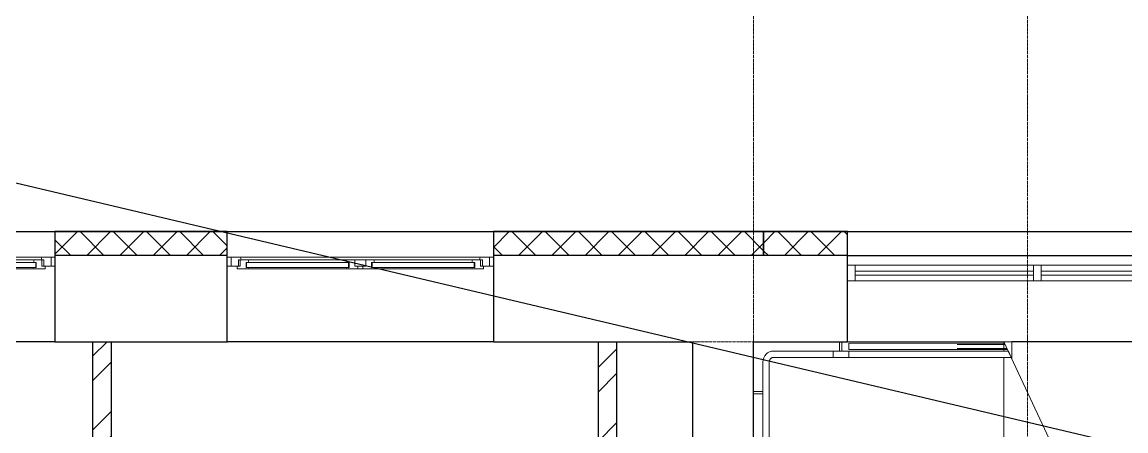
# Model space of a CAD drawing. Header units: millimetres. Extents: x -695119 to 412940, y -249585 to 622758.
# Drawn here: x -116436 to -109387, y 564591 to 567199 of the extents above; entities that cross this region are included whole.
import ezdxf

# ---------------------------------------------------------------- set-up
doc = ezdxf.new("R2010")
doc.units = ezdxf.units.MM
doc.linetypes.add('ADSK_Линия сетки', pattern=[25, 20, -2.5, 0, -2.5])
for name, color, linetype, lineweight in [('_Схема', 5, 'Continuous', 30), ('Балясины', 7, 'Continuous', 9), ('Импосты витража', 8, 'Continuous', 9), ('Каркас_Импост', 8, 'Continuous', 9), ('Лестницы', 8, 'Continuous', 9), ('Ограждение', 8, 'Continuous', 9), ('Окна', 252, 'Continuous', 9), ('Оси', 252, 'Continuous', 9), ('Остекление', 8, 'Continuous', 9), ('Панели витража', 8, 'Continuous', 9), ('Перекрытия', 7, 'Continuous', 18), ('Поручни', 8, 'Continuous', 9), ('Стены разрез', 7, 'Continuous', 30), ('Стены штриховка', 7, 'Continuous', 9)]:
    doc.layers.add(name, color=color, linetype=linetype, lineweight=lineweight)
doc.layers.add('Стены', color=194, linetype='Continuous')
pattern_1 = [(45, (-109179.56, 538399.8), (-235.7317, 235.7317), []), (45, (-109022.4, 538399.8), (-235.7317, 235.7317), [])]
pattern_2 = [(0, (-109179.56, 538399.79), (406.4, 101.6), [33.528, -271.272, 33.528, -271.272, -1625.6]), (0, (-109179.56, 538399.79), (406.4, 101.6), [-609.6, 33.528, -576.072, 33.528, -271.272, -711.2]), (0, (-109179.56, 538399.79), (406.4, 101.6), [-1524, 33.528, -169.672, 33.528, -474.472]), (120, (-109027.16, 538450.59), (-291.18818, 301.15272), [33.528, -271.272, 33.528, -271.272, -1625.6]), (120, (-109027.16, 538450.59), (-291.18818, 301.15272), [-609.6, 33.528, -576.072, 33.528, -271.272, -711.2]), (120, (-109027.16, 538450.59), (-291.18818, 301.15272), [-1524, 33.528, -169.672, 33.528, -474.472]), (240, (-108976.36, 538653.79), (-115.21182, -402.75272), [33.528, -271.272, 33.528, -271.272, -1625.6]), (240, (-108976.36, 538653.79), (-115.21182, -402.75272), [-609.6, 33.528, -576.072, 33.528, -271.272, -711.2]), (240, (-108976.36, 538653.79), (-115.21182, -402.75272), [-1524, 33.528, -169.672, 33.528, -474.472])]
pattern_3 = [(45, (-109179.56, 538399.79), (-106.066, 106.066), []), (135, (-109179.56, 538399.79), (-106.066, -106.066), [])]

# ---------------------------------------------------------------- blocks, each defined once
blk = doc.blocks.new('BIMLIB_Окно_Двустворчатое_VEKA_СФрамугойСнизу_ГОСТ30674_без линий - Ж_ОК-6_2220х1750-3834577-План 1 этажа смеж')
at = {"layer": 'Каркас_Импост', "lineweight": 18}
for p, q in [((-765.6, 265), (-825, 265)), ((-825, 265), (-825, 207)), ((-779, 207), (-779, 248)), ((-779, 248), (-767, 248)), ((-767, 248), (-767, 207)), ((-716.6, 248), (-767, 248)), ((-761, 248), (-765.6, 265)), ((-730, 199), (-730, 231)), ((-730, 231), (-712, 231)), ((-712, 231), (-716.6, 248)), ((-85.4, 248), (-90, 231)), ((-90, 231), (-72, 231)), ((-35, 248), (-85.4, 248)), ((-72, 231), (-72, 199)), ((-35, 207), (-35, 248)), ((35, 248), (35, 207)), ((85.4, 248), (35, 248)), ((72, 199), (72, 231)), ((72, 231), (90, 231)), ((90, 231), (85.4, 248)), ((716.6, 248), (712, 231)), ((712, 231), (730, 231)), ((767, 248), (716.6, 248)), ((730, 231), (730, 199)), ((765.6, 265), (761, 248)), ((825, 265), (765.6, 265)), ((767, 207), (767, 248)), ((767, 248), (779, 248)), ((779, 248), (779, 207)), ((825, 207), (825, 265)), ((-825, 207), (-787, 207)), ((-767, 207), (-787, 207)), ((-787, 207), (-787, 190)), ((-787, 190), (-731, 190)), ((-731, 190), (-730, 191)), ((-712, 199), (-730, 199)), ((-730, 191), (-729, 190)), ((-729, 190), (-714.4, 190)), ((-714.4, 190), (-712, 199)), ((-72, 199), (-90, 199)), ((-90, 199), (-87.6, 190)), ((-87.6, 190), (-73, 190)), ((-73, 190), (-72, 191)), ((-72, 191), (-71, 190)), ((-71, 190), (-15, 190)), ((-15, 207), (-35, 207)), ((-15, 190), (-15, 207)), ((35, 207), (15, 207)), ((15, 207), (15, 190)), ((15, 190), (71, 190)), ((71, 190), (72, 191)), ((90, 199), (72, 199)), ((72, 191), (73, 190)), ((73, 190), (87.6, 190)), ((87.6, 190), (90, 199)), ((730, 199), (712, 199)), ((712, 199), (714.4, 190)), ((714.4, 190), (729, 190)), ((729, 190), (730, 191)), ((730, 191), (731, 190)), ((731, 190), (787, 190)), ((787, 207), (767, 207)), ((787, 190), (787, 207)), ((787, 207), (825, 207))]:
    blk.add_line(p, q, dxfattribs=at)
at = {"layer": 'Каркас_Импост'}
for p, q in [((765.6, 265), (-765.6, 265)), ((-85.4, 248), (-716.6, 248)), ((-35, 248), (35, 248)), ((716.6, 248), (85.4, 248)), ((-731, 190), (-729, 190)), ((-714.4, 190), (-87.6, 190)), ((-73, 190), (-71, 190)), ((-15, 207), (15, 207)), ((15, 190), (-15, 190)), ((71, 190), (73, 190)), ((87.6, 190), (714.4, 190)), ((729, 190), (731, 190))]:
    blk.add_line(p, q, dxfattribs=at)
at = {"layer": 'Окна'}
for p, q in [((-825, 265), (-850, 265)), ((-825, 207), (-825, 265)), ((850, 265), (825, 265)), ((825, 265), (825, 207)), ((-850, 207), (-825, 207)), ((825, 207), (850, 207))]:
    blk.add_line(p, q, dxfattribs=at)
at = {"layer": 'Остекление'}
for p, q in [((-727, 231), (-730, 231)), ((-730, 231), (-730, 199)), ((-75, 231), (-727, 231)), ((-727, 231), (-727, 199)), ((-727, 199), (-727, 231)), ((-75, 199), (-75, 231)), ((-75, 231), (-75, 199)), ((-72, 231), (-75, 231)), ((-72, 199), (-72, 231)), ((75, 231), (72, 231)), ((72, 231), (72, 199)), ((727, 231), (75, 231)), ((75, 231), (75, 199)), ((75, 199), (75, 231)), ((727, 199), (727, 231)), ((727, 231), (727, 199)), ((730, 231), (727, 231)), ((730, 199), (730, 231)), ((-730, 199), (-727, 199)), ((-727, 199), (-75, 199)), ((-75, 199), (-72, 199)), ((72, 199), (75, 199)), ((75, 199), (727, 199)), ((727, 199), (730, 199))]:
    blk.add_line(p, q, dxfattribs=at)
blk = doc.blocks.new('Тип перил - Перила_Внутренний_-V31-План 1 этажа смеж')
at = {"layer": 'Ограждение'}
for p, q in [((-2456, 26700.3), (-1977, 26700.3)), ((-2456, 26660.3), (-1977, 26660.3)), ((-1977, 26700.3), (-1977, 26660.3)), ((-2526, 25240.3), (-2526, 26630.3)), ((-2486, 25240.3), (-2486, 26630.3)), ((-2526, 25240.3), (-2526, 25190.3)), ((-2486, 25240.3), (-2486, 25190.3)), ((-2526, 25140.3), (-2526, 25190.3)), ((-2486, 25140.3), (-2486, 25190.3)), ((-2526, 24431.9), (-2526, 25140.3)), ((-2486, 24431.9), (-2486, 25140.3)), ((-2526, 24431.9), (-2526, 24409.8)), ((-2526, 23040.3), (-2526, 24409.8)), ((-2486, 24431.9), (-2486, 24409.8)), ((-2486, 23040.3), (-2486, 24409.8)), ((-2526, 23040.3), (-2486, 23040.3))]:
    blk.add_line(p, q, dxfattribs=at)
for radius in [70, 30]:
    blk.add_arc((-2456, 26630.3), radius, 90, 180, dxfattribs=at)
blk = doc.blocks.new('Тип перил - Перила_Внутренний_-V32-План 1 этажа смеж')
at = {"layer": 'Ограждение'}
for p, q in [((-2526, 25190.3), (-2526, 25240.3)), ((-2486, 25190.3), (-2486, 25240.3)), ((-2526, 25190.3), (-2486, 25190.3)), ((-2526, 25140.3), (-2526, 25190.3)), ((-2486, 25140.3), (-2486, 25190.3)), ((-2526, 24431.9), (-2526, 24409.8)), ((-2486, 24431.9), (-2486, 24409.8))]:
    blk.add_line(p, q, dxfattribs=at)
for start, end in [(140.23514, 180), (90, 129.76486)]:
    blk.add_arc((-2456, 26630.3), 30, start, end, dxfattribs=at)
blk = doc.blocks.new('Системная панель - ADSK_Cтеклопакет_25 мм-3658846-План 1 этажа смеж')
at = {"layer": 'Панели витража', "lineweight": 18}
for p, q in [((568.75, 12.5), (-568.75, 12.5)), ((-568.75, 12.5), (-568.75, -12.5)), ((568.75, -12.5), (568.75, 12.5)), ((-568.75, -12.5), (568.75, -12.5))]:
    blk.add_line(p, q, dxfattribs=at)
blk = doc.blocks.new('Прямоугольный импост - 50х100 мм-2872512-План 1 этажа смеж')
at = {"layer": 'Импосты витража'}
for p, q in [((-798.5, 27247.8), (-1936, 27247.8)), ((-798.5, 27147.8), (-1936, 27147.8))]:
    blk.add_line(p, q, dxfattribs=at)
blk = doc.blocks.new('Прямоугольный импост - 50х100 мм-3658851-План 1 этажа смеж')
at = {"layer": 'Импосты витража', "lineweight": 18}
for p, q in [((0, 50), (-50, 50)), ((-50, 50), (-50, -50)), ((0, -50), (0, 50)), ((-50, -50), (0, -50))]:
    blk.add_line(p, q, dxfattribs=at)
blk = doc.blocks.new('Системная панель - ADSK_Cтеклопакет_25 мм-3658852-План 1 этажа смеж')
at = {"layer": 'Панели витража', "lineweight": 18}
for p, q in [((581.25, 12.5), (-581.25, 12.5)), ((-581.25, 12.5), (-581.25, -12.5)), ((581.25, -12.5), (581.25, 12.5)), ((-581.25, -12.5), (581.25, -12.5))]:
    blk.add_line(p, q, dxfattribs=at)
blk = doc.blocks.new('Прямоугольный импост - 50х100 мм-2872140-План 1 этажа смеж')
at = {"layer": 'Импосты витража'}
for p, q in [((1626.5, 27247.8), (464, 27247.8)), ((1626.5, 27147.8), (464, 27147.8))]:
    blk.add_line(p, q, dxfattribs=at)
blk = doc.blocks.new('Прямоугольный импост - 50х100 мм-3658843-План 1 этажа смеж')
at = {"layer": 'Импосты витража', "lineweight": 18}
for p, q in [((-25, 50), (25, 50)), ((-25, -50), (-25, 50)), ((25, 50), (25, -50)), ((25, -50), (-25, -50))]:
    blk.add_line(p, q, dxfattribs=at)
blk = doc.blocks.new('Ограждение - Ограждение-1140425-План 1 этажа смеж')
at = {"layer": 'Поручни'}
for p, q in [((-1977, 26750.3), (-1286, 26750.3)), ((-1977, 26710.3), (-1977, 26750.3)), ((-1286, 26750.3), (-981.3, 26750.3)), ((-1286, 26742.8), (-977.8, 26742.8)), ((-1286, 26717.8), (-966.2, 26717.8)), ((-1977, 26710.3), (-1286, 26710.3)), ((-1286, 26710.3), (-962.7, 26710.3))]:
    blk.add_line(p, q, dxfattribs=at)
blk = doc.blocks.new('Тип верхнего поручня - Верхний поручень_Внутренний_-1140430-План 1 этажа смеж')
at = {"layer": 'Ограждение'}
for p, q in [((-2077, 26700.3), (-2077, 26660.3)), ((-2077, 26700.3), (-1298.3, 26700.3)), ((-2077, 26660.3), (-1298.3, 26660.3)), ((-1298.3, 26700.3), (-1275.1, 26700.3)), ((-1298.3, 26660.3), (-1275.1, 26660.3)), ((-1275.1, 26700.3), (-958, 26700.3)), ((-1275.1, 26660.3), (-939.3, 26660.3)), ((-939.3, 26660.3), (-958, 26700.3))]:
    blk.add_line(p, q, dxfattribs=at)
blk = doc.blocks.new('Тип перил - Перила_Внутренний_-1140440-План 1 этажа смеж')
at = {"layer": 'Ограждение'}
for p, q in [((-1298.3, 26700.3), (-1275.1, 26700.3)), ((-1298.3, 26660.3), (-1275.1, 26660.3))]:
    blk.add_line(p, q, dxfattribs=at)
blk = doc.blocks.new('ADSK_Ограждение_Опоры_Г_образная - D15 высота60 консоль80-16089-План 1 этажа смеж')
at = {"layer": 'Ограждение'}
for p, q in [((-7.5, 80), (-7.5, 20)), ((7.5, 20), (7.5, 80))]:
    blk.add_line(p, q, dxfattribs=at)

msp = doc.modelspace()

# ---------------------------------------------------------------- hatches: boundary and pattern name
at = {"layer": 'Стены разрез', "lineweight": 9}
h = msp.add_hatch(dxfattribs=at)
h.set_pattern_fill('FP_4', color=256, style=0, pattern_type=2)
h.set_pattern_definition(pattern_2)
h.paths.add_polyline_path([(-111702.535, 565710.058), (-111700.535, 565710.058), (-111700.535, 565860.058), (-111702.535, 565860.058)])
h.paths.add_polyline_path([(-124655.535, 565710.058), (-124653.535, 565710.058), (-124653.535, 565860.058), (-123587.535, 565860.058), (-123587.535, 565786.058), (-123585.535, 565786.058), (-123585.535, 565862.058), (-124655.535, 565862.058)])
h.paths.add_polyline_path([(-126375.535, 565710.058), (-126375.535, 565862.058), (-127440.535, 565862.058), (-127440.535, 565786.058), (-127438.535, 565786.058), (-127438.535, 565860.058), (-126377.535, 565860.058), (-126377.535, 565710.058)])
h.paths.add_polyline_path([(-120745.535, 565786.058), (-120745.535, 565862.058), (-121835.535, 565862.058), (-121835.535, 565786.058), (-121833.535, 565786.058), (-121833.535, 565860.058), (-120747.535, 565860.058), (-120747.535, 565786.058)])
h.paths.add_polyline_path([(-117927.535, 565786.058), (-117925.535, 565786.058), (-117925.535, 565862.058), (-119045.535, 565862.058), (-119045.535, 565786.058), (-119043.535, 565786.058), (-119043.535, 565860.058), (-117927.535, 565860.058)])
h.paths.add_polyline_path([(-113425.535, 565786.058), (-113423.535, 565786.058), (-113423.535, 565860.058), (-111702.535, 565860.058), (-111700.535, 565862.058), (-113425.535, 565862.058)])
h.paths.add_polyline_path([(-116225.535, 565786.058), (-116223.535, 565786.058), (-116223.535, 565860.058), (-115127.535, 565860.058), (-115127.535, 565786.058), (-115125.535, 565786.058), (-115125.552, 565862.058), (-116225.535, 565862.058)])
h.paths.add_polyline_path([(-132007.535, 565786.058), (-132005.535, 565786.058), (-132005.535, 565862.058), (-133060.535, 565862.058), (-133060.535, 565786.058), (-133058.535, 565786.058), (-133058.535, 565860.058), (-132007.535, 565860.058)])
h.paths.add_polyline_path([(-130255.535, 565786.058), (-130253.535, 565786.058), (-130253.535, 565860.058), (-129192.535, 565860.058), (-129192.535, 565786.058), (-129190.535, 565786.058), (-129190.535, 565862.058), (-130255.535, 565862.058)])
h.paths.add_polyline_path([(-134812.535, 565786.058), (-134810.535, 565786.058), (-134810.535, 565862.058), (-136215.535, 565862.058), (-136215.535, 565860.058), (-134812.535, 565860.058)])
h = msp.add_hatch(dxfattribs=at)
h.set_pattern_fill('FP_5', color=256, style=0, pattern_type=2)
h.set_pattern_definition(pattern_3)
h.paths.add_polyline_path([(-111765.535, 565710.058), (-111702.535, 565710.058), (-111702.535, 565860.058), (-113423.535, 565860.058), (-113423.535, 565786.058), (-113425.535, 565786.058), (-113425.535, 565710.058), (-112255.361, 565710.058)])
h.paths.add_polyline_path([(-123736.128, 565710.058), (-123585.535, 565710.058), (-123585.535, 565786.058), (-123587.535, 565786.058), (-123587.535, 565860.058), (-124653.535, 565860.058), (-124653.535, 565710.058), (-123890.335, 565710.058)])
h.paths.add_polyline_path([(-121835.535, 565710.058), (-120745.535, 565710.058), (-120745.535, 565786.058), (-120747.535, 565786.058), (-120747.535, 565860.058), (-121833.535, 565860.058), (-121833.535, 565786.058), (-121835.535, 565786.058)])
h.paths.add_polyline_path([(-115125.535, 565710.058), (-115125.552, 565786.058), (-115127.535, 565786.058), (-115127.535, 565860.058), (-116223.535, 565860.058), (-116223.535, 565786.058), (-116225.535, 565786.058), (-116225.535, 565710.058), (-115125.552, 565710.058)])
h.paths.add_polyline_path([(-119045.535, 565710.058), (-117925.535, 565710.058), (-117925.535, 565786.058), (-117927.535, 565786.058), (-117927.535, 565860.058), (-119043.535, 565860.058), (-119043.535, 565786.058), (-119045.535, 565786.058)])
h.paths.add_polyline_path([(-129190.535, 565710.058), (-129190.535, 565786.058), (-129192.535, 565786.058), (-129192.535, 565860.058), (-130253.535, 565860.058), (-130253.535, 565786.058), (-130255.535, 565786.058), (-130255.535, 565710.058), (-129476.512, 565710.058)])
h.paths.add_polyline_path([(-133060.535, 565710.058), (-132005.535, 565710.058), (-132005.535, 565786.058), (-132007.535, 565786.058), (-132007.535, 565860.058), (-133058.535, 565860.058), (-133058.535, 565786.058), (-133060.535, 565786.058)])
h.paths.add_polyline_path([(-127323.868, 565710.058), (-126377.535, 565710.058), (-126377.535, 565860.058), (-127438.535, 565860.058), (-127438.535, 565786.058), (-127440.535, 565786.058), (-127440.535, 565710.058)])
h.paths.add_polyline_path([(-136065.535, 565710.058), (-134810.535, 565710.058), (-134810.535, 565786.058), (-134812.535, 565786.058), (-134812.535, 565860.058), (-136065.535, 565860.058), (-136065.535, 565786.058)])
h = msp.add_hatch(dxfattribs=at)
h.set_pattern_fill('FP_4', color=256, style=0, pattern_type=2)
h.set_pattern_definition(pattern_2)
h.paths.add_polyline_path([(-105715.535, 565710.058), (-105715.535, 565860.058), (-105717.535, 565860.058), (-105717.535, 565710.058)])
h.paths.add_polyline_path([(-111700.535, 565710.058), (-111698.535, 565710.058), (-111698.535, 565860.058), (-111700.535, 565860.058)])
h.paths.add_polyline_path([(-106315.535, 565860.058), (-105717.535, 565860.058), (-105715.535, 565862.058), (-106315.535, 565862.058)])
h.paths.add_polyline_path([(-111698.535, 565860.058), (-111165.535, 565860.058), (-111165.535, 565862.058), (-111700.535, 565862.058)])
h = msp.add_hatch(dxfattribs=at)
h.set_pattern_fill('FP_5', color=256, style=0, pattern_type=2)
h.set_pattern_definition(pattern_3)
h.paths.add_polyline_path([(-105717.535, 565710.058), (-105717.535, 565860.058), (-106315.535, 565860.058), (-106315.535, 565710.058)])
h.paths.add_polyline_path([(-111698.535, 565710.058), (-111165.535, 565710.058), (-111165.535, 565860.058), (-111698.535, 565860.058)])
h = msp.add_hatch(dxfattribs=at)
h.set_pattern_fill('FP_1', color=256, style=0, pattern_type=2)
h.set_pattern_definition(pattern_1)
h.paths.add_polyline_path([(-115985.535, 561275.058), (-115865.535, 561275.058), (-115865.535, 565160.058), (-115985.535, 565160.058), (-115985.535, 562127.583)])
h = msp.add_hatch(dxfattribs=at)
h.set_pattern_fill('FP_1', color=256, style=0, pattern_type=2)
h.set_pattern_definition(pattern_1)
h.paths.add_polyline_path([(-112757.535, 562985.058), (-112637.535, 562985.058), (-112637.535, 565160.058), (-112757.535, 565160.058), (-112757.535, 564623.348)])

# ---------------------------------------------------------------- linework, layer by layer
at = {"layer": '_Схема', "color": 5}
msp.add_line((-356137.271, 622757.974), (189125.193, 494018.926), dxfattribs=at)
at = {"layer": 'Лестницы'}
for p, q in [((-110165.535, 565160.058), (-111165.535, 565160.058)), ((-110165.535, 565160.058), (-110165.535, 565100.058)), ((-109845.316, 564473.346), (-110165.535, 565160.058)), ((-110165.535, 565160.058), (-110165.535, 565100.058)), ((-110165.535, 565060.058), (-110165.535, 563680.058)), ((-110165.535, 565060.058), (-110165.535, 563680.058))]:
    msp.add_line(p, q, dxfattribs=at)
at = {"layer": 'Оси', "linetype": 'ADSK_Линия сетки'}
for p, q in [((-111765.535, 572133.794), (-111765.535, 505864.372)), ((-110015.535, 572133.794), (-110015.535, 505864.372)), ((-72648.241, 565160.058), (-149587.813, 565160.058))]:
    msp.add_line(p, q, dxfattribs=at)
at = {"layer": 'Перекрытия', "color": 49, "true_color": 0x464646}
for p, q in [((-110115.535, 565160.058), (-110165.535, 565160.058)), ((-110115.535, 565052.832), (-110115.535, 565160.058))]:
    msp.add_line(p, q, dxfattribs=at)
at = {"layer": 'Стены'}
for p, q in [((-117925.535, 565862.058), (-116225.535, 565862.058)), ((-115125.535, 565862.058), (-113425.535, 565862.058)), ((-111165.535, 565862.058), (-106315.535, 565862.058)), ((-115125.535, 565710.058), (-116225.535, 565710.058)), ((-111765.535, 565710.058), (-113425.535, 565710.058)), ((-111165.535, 565710.058), (-106315.535, 565710.058)), ((-116225.535, 565160.058), (-117925.535, 565160.058)), ((-113425.535, 565160.058), (-115125.535, 565160.058)), ((-106315.535, 565160.058), (-110115.535, 565160.058))]:
    msp.add_line(p, q, dxfattribs=at)
at = {"layer": 'Стены разрез'}
for p, q in [((-116225.535, 565862.058), (-116225.535, 565160.058)), ((-115125.535, 565862.058), (-116225.535, 565862.058)), ((-115125.535, 565160.058), (-115125.535, 565862.058)), ((-113425.535, 565862.058), (-113425.535, 565160.058)), ((-111165.535, 565862.058), (-113425.535, 565862.058)), ((-111165.535, 565160.058), (-111165.535, 565862.058)), ((-111165.535, 565710.058), (-111765.535, 565710.058)), ((-116225.535, 565160.058), (-115125.535, 565160.058)), ((-115985.535, 565160.058), (-115985.535, 561275.058)), ((-115865.535, 561275.058), (-115865.535, 565160.058)), ((-113425.535, 565160.058), (-112155.535, 565160.058)), ((-112757.535, 565160.058), (-112757.535, 562985.058)), ((-112637.535, 562985.058), (-112637.535, 565160.058)), ((-112155.535, 565160.058), (-112155.535, 559360.058)), ((-111765.535, 559360.058), (-111765.535, 565160.058)), ((-111765.535, 565160.058), (-111165.535, 565160.058))]:
    msp.add_line(p, q, dxfattribs=at)
at = {"layer": 'Стены штриховка'}
for p, q in [((-115127.535, 565860.058), (-116223.535, 565860.058)), ((-116223.535, 565860.058), (-116223.535, 565786.058)), ((-115127.535, 565786.058), (-115127.535, 565860.058)), ((-113423.535, 565860.058), (-113423.535, 565786.058)), ((-111702.535, 565860.058), (-113423.535, 565860.058)), ((-111702.535, 565860.058), (-111702.535, 565710.058)), ((-111700.535, 565710.058), (-111700.535, 565862.058)), ((-111165.535, 565860.058), (-111698.535, 565860.058)), ((-111698.535, 565710.058), (-111698.535, 565860.058)), ((-116225.535, 565786.058), (-116223.535, 565786.058)), ((-115127.535, 565786.058), (-115125.535, 565786.058)), ((-113425.535, 565786.058), (-113423.535, 565786.058))]:
    msp.add_line(p, q, dxfattribs=at)

# ---------------------------------------------------------------- block references
at = {"layer": 'Балясины'}
msp.add_blockref('Ограждение - Ограждение-1140425-План 1 этажа смеж', (-109179.558, 538399.789), dxfattribs=at)
at = {"layer": 'Импосты витража', "rotation": 180}
msp.add_blockref('Прямоугольный импост - 50х100 мм-3658851-План 1 этажа смеж', (-111165.535, 565597.558), dxfattribs=at)
at = {"layer": 'Импосты витража'}
for name, p in [('Прямоугольный импост - 50х100 мм-2872512-План 1 этажа смеж', (-109179.558, 538399.789)), ('Прямоугольный импост - 50х100 мм-2872140-План 1 этажа смеж', (-110392.058, 538399.789))]:
    msp.add_blockref(name, p, dxfattribs=at)
at = {"layer": 'Импосты витража', "extrusion": (0, 0, -1), "rotation": 180}
msp.add_blockref('Прямоугольный импост - 50х100 мм-3658843-План 1 этажа смеж', (109953.035, 565597.558), dxfattribs=at)
at = {"layer": 'Ограждение'}
for name, p in [('ADSK_Ограждение_Опоры_Г_образная - D15 высота60 консоль80-16089-План 1 этажа смеж', (-111208.811, 565080.058)), ('Тип перил - Перила_Внутренний_-V31-План 1 этажа смеж', (-109179.558, 538399.789)), ('Тип верхнего поручня - Верхний поручень_Внутренний_-1140430-План 1 этажа смеж', (-109179.558, 538399.789)), ('Тип перил - Перила_Внутренний_-1140440-План 1 этажа смеж', (-109179.558, 538399.789)), ('Тип перил - Перила_Внутренний_-V32-План 1 этажа смеж', (-109179.558, 538399.789))]:
    msp.add_blockref(name, p, dxfattribs=at)
at = {"layer": 'Ограждение', "rotation": 90}
msp.add_blockref('ADSK_Ограждение_Опоры_Г_образная - D15 высота60 консоль80-16089-План 1 этажа смеж', (-111685.535, 564835.322), dxfattribs=at)
at = {"layer": 'Окна'}
for p in [(-117075.535, 565435.058), (-114275.535, 565435.058)]:
    msp.add_blockref('BIMLIB_Окно_Двустворчатое_VEKA_СФрамугойСнизу_ГОСТ30674_без линий - Ж_ОК-6_2220х1750-3834577-План 1 этажа смеж', p, dxfattribs=at)
at = {"layer": 'Панели витража'}
for name, p in [('Системная панель - ADSK_Cтеклопакет_25 мм-3658846-План 1 этажа смеж', (-110546.785, 565597.558)), ('Системная панель - ADSK_Cтеклопакет_25 мм-3658852-План 1 этажа смеж', (-109346.785, 565597.558))]:
    msp.add_blockref(name, p, dxfattribs=at)

doc.saveas('drawing.dxf')
